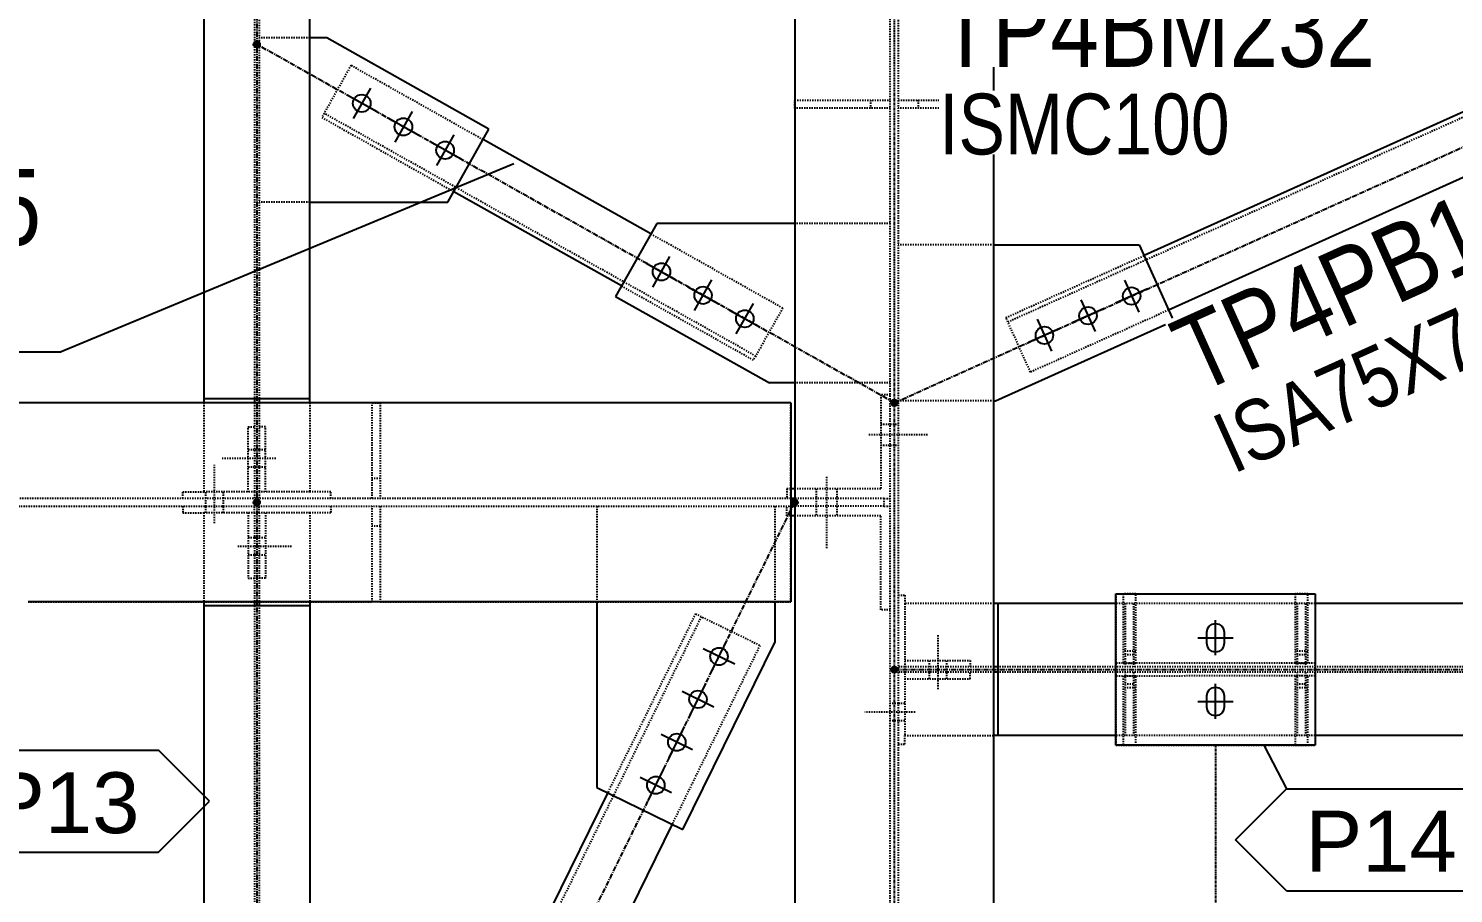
# Model space of a CAD drawing. Header units: millimetres. Extents: x 2102 to 21371, y 12217 to 26594.
# Drawn here: x 16046 to 17834, y 19030 to 20116 of the extents above; entities that cross this region are included whole.
import ezdxf

# ---------------------------------------------------------------- set-up
doc = ezdxf.new("R2010")
doc.units = ezdxf.units.MM
for name, pattern in [('CENTER', [12.7, 7.9375, -1.5875, 1.5875, -1.5875]), ('DXK_LINE_DOT2', [3.9198, 1.9599, -1.9599]), ('DXK_LINE_DOT3', [5.9187, 2.979, -0.9799, 0.9799, -0.9799]), ('DXK_LINE_DOT5', [7.8785, 2.979, -0.9799, 0.9799, -0.9799, 0.9799, -0.9799])]:
    doc.linetypes.add(name, pattern=pattern)
for name, color, linetype in [('1', 7, 'Continuous'), ('2', 7, 'Continuous'), ('4', 7, 'Continuous'), ('7', 7, 'Continuous'), ('8', 7, 'Continuous')]:
    doc.layers.add(name, color=color, linetype=linetype)
doc.styles.add('Arial', font='arial.ttf', dxfattribs={"height": 0.2})
doc.styles.add('Arial Narrow', font='ARIALN.TTF', dxfattribs={"height": 0.2})

# ---------------------------------------------------------------- blocks, each defined once
blk = doc.blocks.new('GridLine-116860372-116903 - 114867')
at = {"layer": '2', "color": 7, "linetype": 'DXK_LINE_DOT5'}
blk.add_line((20200.6, 12454.5), (20200.6, 27661.7), dxfattribs=at)
blk = doc.blocks.new('Bolt-116860372-115941 - 114867')
at = {"layer": '1', "color": 1, "linetype": 'DXK_LINE_DOT2'}
for p, q in [((19170.8, 19002.1), (19255.8, 19002.1)), ((19187, 19015.8), (19197, 19015.8)), ((19197, 19015.8), (19204.1, 19015.8)), ((19204.1, 19015.8), (19214.1, 19015.8)), ((19187, 18988.3), (19197, 18988.3)), ((19197, 18988.3), (19204.1, 18988.3)), ((19204.1, 18988.3), (19214.1, 18988.3))]:
    blk.add_line(p, q, dxfattribs=at)
blk = doc.blocks.new('Part-116860372-116697 - 114867')
at = {"layer": '1', "color": 6, "linetype": 'DXK_LINE_DOT2'}
for p, q in [((20563.1, 18704.8), (20563.1, 18804.1)), ((20575.6, 18804.1), (20575.6, 18704.8)), ((20575.6, 18785.4), (20563.1, 18785.4))]:
    blk.add_line(p, q, dxfattribs=at)
blk = doc.blocks.new('Part-116860372-114976 - 114867')
at = {"layer": '4', "linetype": 'Continuous'}
for points in [[(19200.6, 21315.8, -1), (19200.6, 21325.8, -1)], [(19200.6, 19065.8, -1), (19200.6, 19075.8, -1)]]:
    blk.add_hatch(color=4, dxfattribs=at).paths.add_polyline_path(points)
at = {"layer": '1', "color": 6, "linetype": 'DXK_LINE_DOT2'}
for p, q in [((19197, 21307.3), (19197, 21204.8)), ((19204.1, 21307.3), (19197, 21307.3)), ((19204.1, 21307.3), (19204.1, 21237.6)), ((19204.1, 21231.3), (19204.1, 19233.3)), ((19197, 21204.8), (19197, 19233.3)), ((19117.3, 19227.1), (19117.3, 19087.1)), ((19197, 19227.1), (19197, 19087.1)), ((19204.1, 19227.1), (19204.1, 19087.1)), ((19283.8, 19227.1), (19283.8, 19087.1)), ((19283.8, 19087.1), (19117.3, 19087.1))]:
    blk.add_line(p, q, dxfattribs=at)
at = {"layer": '2', "color": 2, "linetype": 'Continuous'}
for p, q in [((19197, 21237.6), (19197, 21231.3)), ((19204.1, 21237.6), (19204.1, 21231.3)), ((19117.3, 21231.3), (19117.3, 19227.1)), ((19283.8, 21231.3), (19117.3, 21231.3)), ((19283.8, 19227.1), (19283.8, 21231.3)), ((19283.8, 19233.3), (19117.3, 19233.3)), ((19197, 19233.3), (19197, 19227.1)), ((19204.1, 19233.3), (19204.1, 19227.1))]:
    blk.add_line(p, q, dxfattribs=at)
at = {"layer": '4', "color": 4, "linetype": 'CENTER'}
blk.add_line((19200.6, 21320.8), (19200.6, 19070.8), dxfattribs=at)
at = {"layer": '4', "color": 4, "linetype": 'Continuous'}
for centre in [(19200.6, 21320.8), (19200.6, 19070.8)]:
    blk.add_circle(centre, 5, dxfattribs=at)
blk = doc.blocks.new('Part-116860372-157426 - 114867')
at = {"layer": '1', "color": 6, "linetype": 'DXK_LINE_DOT2'}
for p, q in [((19381.8, 19227.1), (18815.6, 19227.1)), ((20038.1, 19227.1), (19394.3, 19227.1)), ((20038.1, 19077.1), (20038.1, 19227.1)), ((20038.1, 18914.6), (20038.1, 19064.6)), ((18841.8, 18914.6), (19381.8, 18914.6)), ((19394.3, 18914.6), (20038.1, 18914.6))]:
    blk.add_line(p, q, dxfattribs=at)
blk = doc.blocks.new('Part-116860372-115987 - 114867')
at = {"layer": '1', "color": 6, "linetype": 'DXK_LINE_DOT2'}
for p, q in [((19187, 19087.1), (19187, 19189.6)), ((19187, 19189.6), (19197, 19189.6)), ((19084.5, 19077.1), (19084.5, 19087.1)), ((19084.5, 19087.1), (19117.3, 19087.1)), ((19197, 19087.1), (19197, 19077.1))]:
    blk.add_line(p, q, dxfattribs=at)
blk = doc.blocks.new('Part-116860372-115939 - 114867')
at = {"layer": '1', "color": 6, "linetype": 'DXK_LINE_DOT2'}
for p, q in [((19204.1, 19054.6), (19204.1, 19064.6)), ((19214.1, 19054.6), (19214.1, 18952.1)), ((19316.6, 19054.6), (19283.8, 19054.6)), ((19316.6, 19064.6), (19316.6, 19054.6)), ((19214.1, 18952.1), (19204.1, 18952.1))]:
    blk.add_line(p, q, dxfattribs=at)
blk = doc.blocks.new('Part-116860372-114985 - 114867')
at = {"layer": '4', "linetype": 'Continuous'}
blk.add_hatch(color=4, dxfattribs=at).paths.add_polyline_path([(19200.6, 19065.8, -1), (19200.6, 19075.8, -1)])
at = {"layer": '1', "color": 6, "linetype": 'DXK_LINE_DOT2'}
for p, q in [((19283.8, 19054.6), (19117.3, 19054.6)), ((19117.3, 19054.6), (19117.3, 18914.6)), ((19197, 19054.6), (19197, 18914.6)), ((19204.1, 19054.6), (19204.1, 17626.2)), ((19283.8, 19054.6), (19283.8, 18914.6)), ((19197, 18908.3), (19197, 15470.2))]:
    blk.add_line(p, q, dxfattribs=at)
at = {"layer": '2', "color": 2, "linetype": 'Continuous'}
for p, q in [((19117.3, 18914.6), (19117.3, 15464)), ((19197, 18914.6), (19197, 18908.3)), ((19204.1, 18914.6), (19204.1, 18908.3)), ((19283.8, 18914.6), (19283.8, 15464)), ((19283.8, 18908.3), (19117.3, 18908.3))]:
    blk.add_line(p, q, dxfattribs=at)
at = {"layer": '4', "color": 4, "linetype": 'CENTER'}
blk.add_line((19200.6, 19070.8), (19200.6, 15320.8), dxfattribs=at)
at = {"layer": '4', "color": 4, "linetype": 'Continuous'}
blk.add_circle((19200.6, 19070.8), 5, dxfattribs=at)
blk = doc.blocks.new('Part-116860372-115004 - 114867')
at = {"layer": '4', "linetype": 'Continuous'}
blk.add_hatch(color=4, dxfattribs=at).paths.add_polyline_path([(20200.6, 18803.3, -1), (20200.6, 18813.3, -1)])
at = {"layer": '1', "color": 6, "linetype": 'DXK_LINE_DOT2'}
for p, q in [((20216.8, 18911.9), (20216.8, 18704.8)), ((20356.8, 18911.9), (20216.8, 18911.9)), ((20860.5, 18911.9), (20548, 18911.9)), ((20356.8, 18812.5), (20216.8, 18812.5)), ((20356.8, 18804.1), (20216.8, 18804.1)), ((23934.7, 18812.5), (20363.1, 18812.5)), ((23934.7, 18804.1), (20363.1, 18804.1)), ((20216.8, 18704.8), (20356.8, 18704.8)), ((20860.5, 18704.8), (20548, 18704.8))]:
    blk.add_line(p, q, dxfattribs=at)
at = {"layer": '2', "color": 2, "linetype": 'Continuous'}
for p, q in [((20548, 18911.9), (20356.8, 18911.9)), ((20363.1, 18911.9), (20363.1, 18704.8)), ((22423, 18911.9), (20860.5, 18911.9)), ((20363.1, 18812.5), (20356.8, 18812.5)), ((20363.1, 18804.1), (20356.8, 18804.1)), ((20363.1, 18704.8), (20356.8, 18704.8)), ((20548, 18704.8), (20363.1, 18704.8)), ((22423, 18704.8), (20860.5, 18704.8))]:
    blk.add_line(p, q, dxfattribs=at)
at = {"layer": '4', "color": 4, "linetype": 'CENTER'}
blk.add_line((20200.6, 18808.3), (23950.6, 18808.3), dxfattribs=at)
at = {"layer": '4', "color": 4, "linetype": 'Continuous'}
blk.add_circle((20200.6, 18808.3), 5, dxfattribs=at)
blk = doc.blocks.new('Bolt-116860372-116259 - 114867')
at = {"layer": '2', "color": 1, "linetype": 'Continuous'}
for p, q in [((19913.5, 18804.3), (19937.7, 18853.7)), ((19950.3, 18816.9), (19900.9, 18841.1)), ((19880.4, 18737), (19904.7, 18786.4)), ((19917.3, 18749.6), (19867.9, 18773.8)), ((19847.4, 18669.7), (19871.6, 18719.1)), ((19884.2, 18682.3), (19834.8, 18706.5)), ((19814.3, 18602.4), (19838.6, 18651.7)), ((19851.1, 18614.9), (19801.8, 18639.2))]:
    blk.add_line(p, q, dxfattribs=at)
for centre in [(19925.6, 18829), (19892.6, 18761.7), (19859.5, 18694.4), (19826.5, 18627)]:
    blk.add_circle(centre, 13.7, dxfattribs=at)
blk = doc.blocks.new('Part-116860372-115081 - 114867')
at = {"layer": '4', "linetype": 'Continuous'}
for points in [[(21450.6, 19784.6, -1), (21450.6, 19794.6, -1)], [(20200.6, 19222.1, -1), (20200.6, 19232.1, -1)]]:
    blk.add_hatch(color=4, dxfattribs=at).paths.add_polyline_path(points)
at = {"layer": '1', "color": 6, "linetype": 'DXK_LINE_DOT2'}
for p, q in [((21310.1, 19781.2), (21093.5, 19683.7)), ((21310.1, 19781.2), (21348.6, 19695.7)), ((21313.2, 19774.4), (20378.7, 19353.8)), ((21348.6, 19695.7), (21132, 19598.3)), ((20375.6, 19360.7), (20592.2, 19458.1)), ((20414, 19275.2), (20375.6, 19360.7)), ((20630.6, 19372.6), (20414, 19275.2))]:
    blk.add_line(p, q, dxfattribs=at)
at = {"layer": '2', "color": 2, "linetype": 'Continuous'}
for p, q in [((21093.5, 19683.7), (20592.2, 19458.1)), ((21132, 19598.3), (20630.6, 19372.6))]:
    blk.add_line(p, q, dxfattribs=at)
at = {"layer": '4', "color": 4, "linetype": 'CENTER'}
blk.add_line((20200.6, 19227.1), (21450.6, 19789.6), dxfattribs=at)
at = {"layer": '4', "color": 4, "linetype": 'Continuous'}
for centre in [(21450.6, 19789.6), (20200.6, 19227.1)]:
    blk.add_circle(centre, 5, dxfattribs=at)
blk = doc.blocks.new('Part-116860372-115082 - 114867')
at = {"layer": '4', "linetype": 'Continuous'}
for points in [[(19200.6, 19784.6, -1), (19200.6, 19794.6, -1)], [(20200.6, 19222.1, -1), (20200.6, 19232.1, -1)]]:
    blk.add_hatch(color=4, dxfattribs=at).paths.add_polyline_path(points)
at = {"layer": '1', "color": 6, "linetype": 'DXK_LINE_DOT2'}
for p, q in [((19348.5, 19756.6), (19302.6, 19674.8)), ((19555.5, 19640.1), (19348.5, 19756.6)), ((19302.6, 19674.8), (19509.6, 19558.4)), ((19983.3, 19300.5), (19306.3, 19681.4)), ((20025.6, 19375.7), (19818.6, 19492.2)), ((19979.6, 19294), (19772.6, 19410.4)), ((20025.6, 19375.7), (19979.6, 19294))]:
    blk.add_line(p, q, dxfattribs=at)
at = {"layer": '2', "color": 2, "linetype": 'Continuous'}
for p, q in [((19818.6, 19492.2), (19555.5, 19640.1)), ((19772.6, 19410.4), (19509.6, 19558.4))]:
    blk.add_line(p, q, dxfattribs=at)
at = {"layer": '4', "color": 4, "linetype": 'CENTER'}
blk.add_line((20200.6, 19227.1), (19200.6, 19789.6), dxfattribs=at)
at = {"layer": '4', "color": 4, "linetype": 'Continuous'}
for centre in [(19200.6, 19789.6), (20200.6, 19227.1)]:
    blk.add_circle(centre, 5, dxfattribs=at)
blk = doc.blocks.new('Part-116860372-115109 - 114867')
at = {"layer": '4', "linetype": 'Continuous'}
for points in [[(20044.3, 19065.8, -1), (20044.3, 19075.8, -1)], [(19200.6, 17347.1, -1), (19200.6, 17357.1, -1)]]:
    blk.add_hatch(color=4, dxfattribs=at).paths.add_polyline_path(points)
at = {"layer": '1', "color": 6, "linetype": 'DXK_LINE_DOT2'}
for p, q in [((19897.8, 18891.4), (19310.6, 17695.4)), ((19888.8, 18895.8), (19751.1, 18615.3)), ((19888.8, 18895.8), (19989.8, 18846.3)), ((19989.8, 18846.3), (19852.1, 18565.7)), ((19301.6, 17699.8), (19439.3, 17980.3)), ((19540.3, 17930.7), (19402.6, 17650.2)), ((19402.6, 17650.2), (19301.6, 17699.8))]:
    blk.add_line(p, q, dxfattribs=at)
at = {"layer": '2', "color": 2, "linetype": 'Continuous'}
for p, q in [((19751.1, 18615.3), (19439.3, 17980.3)), ((19852.1, 18565.7), (19540.3, 17930.7))]:
    blk.add_line(p, q, dxfattribs=at)
at = {"layer": '4', "color": 4, "linetype": 'CENTER'}
blk.add_line((19200.6, 17352.1), (20044.3, 19070.8), dxfattribs=at)
at = {"layer": '4', "color": 4, "linetype": 'Continuous'}
for centre in [(20044.3, 19070.8), (19200.6, 17352.1)]:
    blk.add_circle(centre, 5, dxfattribs=at)
blk = doc.blocks.new('Part-116860372-115112 - 114867')
at = {"layer": '2', "color": 2, "linetype": 'Continuous'}
for p, q in [((20038.1, 19227.1), (9419.3, 19227.1)), ((20038.1, 19227.1), (20038.1, 18914.6)), ((20038.1, 18914.6), (18841.8, 18914.6))]:
    blk.add_line(p, q, dxfattribs=at)
blk = doc.blocks.new('Part-116860372-115114 - 114867')
at = {"layer": '1', "color": 6, "linetype": 'DXK_LINE_DOT2'}
for p, q in [((20038.1, 19077.1), (9419.3, 19077.1)), ((20184.3, 19077.1), (20038.1, 19077.1)), ((20038.1, 19077.1), (20038.1, 19064.6)), ((20184.3, 19077.1), (20184.3, 19064.6)), ((9419.3, 19064.6), (20038.1, 19064.6)), ((20184.3, 19064.6), (20044.3, 19064.6))]:
    blk.add_line(p, q, dxfattribs=at)
at = {"layer": '2', "color": 2, "linetype": 'Continuous'}
for p, q in [((20044.3, 19077.1), (20038.1, 19077.1)), ((20044.3, 19064.6), (20038.1, 19064.6))]:
    blk.add_line(p, q, dxfattribs=at)
blk = doc.blocks.new('Part-116860372-116283 - 114867')
at = {"layer": '1', "color": 6, "linetype": 'DXK_LINE_DOT2'}
for p, q in [((20194.3, 19239.6), (20179.3, 19239.6)), ((20179.3, 19239.6), (20179.3, 19092.1)), ((20031.8, 19092.1), (20031.8, 19077.1)), ((20038.1, 19092.1), (20031.8, 19092.1)), ((20179.3, 19092.1), (20044.3, 19092.1)), ((20184.3, 19077.1), (20194.3, 19077.1))]:
    blk.add_line(p, q, dxfattribs=at)
at = {"layer": '2', "color": 2, "linetype": 'Continuous'}
blk.add_line((20044.3, 19092.1), (20038.1, 19092.1), dxfattribs=at)
blk = doc.blocks.new('Part-116860372-115115 - 114867')
at = {"layer": '2', "color": 2, "linetype": 'Continuous'}
for p, q in [((20044.3, 20964.1), (20044.3, 12960.8)), ((20356.8, 12960.8), (20356.8, 20964.1))]:
    blk.add_line(p, q, dxfattribs=at)
blk = doc.blocks.new('Part-116860372-115117 - 114867')
at = {"layer": '1', "color": 6, "linetype": 'DXK_LINE_DOT2'}
for p, q in [((20194.3, 12960.8), (20194.3, 20964.1)), ((20206.8, 20964.1), (20206.8, 12960.8))]:
    blk.add_line(p, q, dxfattribs=at)
blk = doc.blocks.new('Part-116860372-115929 - 114867')
at = {"layer": '1', "color": 6, "linetype": 'DXK_LINE_DOT2'}
for p, q in [((20206.8, 18925), (20216.8, 18925)), ((20216.8, 18925), (20216.8, 18911.9)), ((20216.8, 18822.5), (20319.3, 18822.5)), ((20319.3, 18822.5), (20319.3, 18812.5)), ((20216.8, 18812.5), (20206.8, 18812.5))]:
    blk.add_line(p, q, dxfattribs=at)
blk = doc.blocks.new('Part-116860372-116663 - 114867')
at = {"layer": '1', "color": 6, "linetype": 'DXK_LINE_DOT2'}
for p, q in [((20860.5, 18818.4), (20548, 18818.3)), ((20548, 18798.3), (20548, 18818.3)), ((20860.5, 18798.4), (20548, 18798.3)), ((20860.5, 18798.4), (20860.5, 18818.4))]:
    blk.add_line(p, q, dxfattribs=at)
blk = doc.blocks.new('Part-116860372-116665 - 114867')
at = {"layer": '1', "color": 6, "linetype": 'DXK_LINE_DOT2'}
for p, q in [((20559.3, 18927.1), (20559.3, 18818.3)), ((20579.3, 18927.1), (20559.3, 18927.1)), ((20579.3, 18818.3), (20579.3, 18927.1)), ((20579.3, 18837.1), (20559.3, 18837.1)), ((20559.3, 18818.3), (20579.3, 18818.3))]:
    blk.add_line(p, q, dxfattribs=at)
blk = doc.blocks.new('Part-116860372-149908 - 114867')
at = {"layer": '1', "color": 6, "linetype": 'DXK_LINE_DOT2'}
for p, q in [((19381.8, 19077.1), (19381.8, 19227.1)), ((19381.8, 19227.1), (19394.3, 19227.1)), ((19394.3, 19227.1), (19394.3, 19077.1)), ((19394.3, 19108.3), (19381.8, 19108.3))]:
    blk.add_line(p, q, dxfattribs=at)
blk = doc.blocks.new('Bolt-116860372-115942 - 114867')
at = {"layer": '1', "color": 1, "linetype": 'DXK_LINE_DOT2'}
for p, q in [((19134.5, 19038.3), (19134.5, 19129.6)), ((19120.8, 19077.1), (19120.8, 19087.1)), ((19120.8, 19064.6), (19120.8, 19077.1)), ((19148.3, 19077.1), (19148.3, 19087.1)), ((19148.3, 19064.6), (19148.3, 19077.1)), ((19120.8, 19054.6), (19120.8, 19064.6)), ((19148.3, 19054.6), (19148.3, 19064.6))]:
    blk.add_line(p, q, dxfattribs=at)
blk = doc.blocks.new('Part-116860372-116252 - 114867')
at = {"layer": '1', "color": 6, "linetype": 'DXK_LINE_DOT2'}
for p, q in [((19283.8, 19799.6), (19204.1, 19799.6)), ((19283.8, 19542.1), (19204.1, 19542.1))]:
    blk.add_line(p, q, dxfattribs=at)
at = {"layer": '2', "color": 2, "linetype": 'Continuous'}
for p, q in [((19310.2, 19799.6), (19283.8, 19799.6)), ((19564.7, 19656.5), (19310.2, 19799.6)), ((19500.4, 19542.1), (19564.7, 19656.5)), ((19283.8, 19542.1), (19500.4, 19542.1))]:
    blk.add_line(p, q, dxfattribs=at)
blk = doc.blocks.new('Part-116860372-115930 - 114867')
at = {"layer": '1', "color": 6, "linetype": 'DXK_LINE_DOT2'}
for p, q in [((20216.8, 18804.1), (20206.8, 18804.1)), ((20319.3, 18794.1), (20319.3, 18804.1)), ((20216.8, 18794.1), (20319.3, 18794.1)), ((20206.8, 18691.6), (20216.8, 18691.6)), ((20216.8, 18691.6), (20216.8, 18704.8))]:
    blk.add_line(p, q, dxfattribs=at)
blk = doc.blocks.new('Bolt-116860372-116284 - 114867')
at = {"layer": '1', "color": 1, "linetype": 'DXK_LINE_DOT2'}
for p, q in [((20094.3, 19110.8), (20094.3, 18998.3)), ((20078.1, 19092.1), (20078.1, 19077.1)), ((20110.6, 19092.1), (20110.6, 19077.1)), ((20078.1, 19077.1), (20078.1, 19064.6)), ((20110.6, 19077.1), (20110.6, 19064.6)), ((20078.1, 19064.6), (20078.1, 19049.6)), ((20110.6, 19064.6), (20110.6, 19049.6))]:
    blk.add_line(p, q, dxfattribs=at)
blk = doc.blocks.new('Part-116860372-116664 - 114867')
at = {"layer": '2', "color": 2, "linetype": 'Continuous'}
for p, q in [((20548, 18689.6), (20548, 18927.1)), ((20548, 18927.1), (20860.5, 18927.1)), ((20860.5, 18927.1), (20860.6, 18689.6)), ((20860.6, 18689.6), (20548, 18689.6))]:
    blk.add_line(p, q, dxfattribs=at)
blk = doc.blocks.new('Part-116860372-116668 - 114867')
at = {"layer": '1', "color": 6, "linetype": 'DXK_LINE_DOT2'}
for p, q in [((20829.3, 18927.1), (20829.3, 18818.4)), ((20849.3, 18927.1), (20829.3, 18927.1)), ((20849.3, 18818.4), (20849.3, 18927.1)), ((20849.3, 18837.1), (20829.3, 18837.1)), ((20829.3, 18818.4), (20849.3, 18818.4))]:
    blk.add_line(p, q, dxfattribs=at)
blk = doc.blocks.new('Part-116860372-116700 - 114867')
at = {"layer": '1', "color": 6, "linetype": 'DXK_LINE_DOT2'}
for p, q in [((20833.1, 18812.5), (20833.1, 18911.9)), ((20845.6, 18911.9), (20845.6, 18812.5)), ((20845.6, 18831.3), (20833.1, 18831.3))]:
    blk.add_line(p, q, dxfattribs=at)
blk = doc.blocks.new('Bolt-116860372-115931 - 114867')
at = {"layer": '1', "color": 1, "linetype": 'DXK_LINE_DOT2'}
for p, q in [((20269.3, 18777.9), (20269.3, 18862.9)), ((20255.6, 18812.5), (20255.6, 18822.5)), ((20283.1, 18812.5), (20283.1, 18822.5)), ((20255.6, 18804.1), (20255.6, 18812.5)), ((20255.6, 18794.1), (20255.6, 18804.1)), ((20283.1, 18804.1), (20283.1, 18812.5)), ((20283.1, 18794.1), (20283.1, 18804.1))]:
    blk.add_line(p, q, dxfattribs=at)
blk = doc.blocks.new('Bolt-116860372-115932 - 114867')
at = {"layer": '1', "color": 1, "linetype": 'DXK_LINE_DOT2'}
for p, q in [((20206.8, 18755.4), (20194.3, 18755.4)), ((20216.8, 18755.4), (20206.8, 18755.4)), ((20233.1, 18741.6), (20154.3, 18741.6)), ((20206.8, 18727.9), (20194.3, 18727.9)), ((20216.8, 18727.9), (20206.8, 18727.9))]:
    blk.add_line(p, q, dxfattribs=at)
blk = doc.blocks.new('Part-116860372-115940 - 114867')
at = {"layer": '1', "color": 6, "linetype": 'DXK_LINE_DOT2'}
for p, q in [((19084.5, 19064.6), (19084.5, 19054.6)), ((19084.5, 19054.6), (19117.3, 19054.6)), ((19187, 19054.6), (19187, 18952.1)), ((19197, 19054.6), (19197, 19064.6)), ((19187, 18952.1), (19197, 18952.1))]:
    blk.add_line(p, q, dxfattribs=at)
blk = doc.blocks.new('Part-116860372-115988 - 114867')
at = {"layer": '1', "color": 6, "linetype": 'DXK_LINE_DOT2'}
for p, q in [((19214.1, 19189.6), (19204.1, 19189.6)), ((19214.1, 19087.1), (19214.1, 19189.6)), ((19204.1, 19087.1), (19204.1, 19077.1)), ((19316.6, 19087.1), (19283.8, 19087.1)), ((19316.6, 19077.1), (19316.6, 19087.1))]:
    blk.add_line(p, q, dxfattribs=at)
blk = doc.blocks.new('Bolt-116860372-115989 - 114867')
at = {"layer": '1', "color": 1, "linetype": 'DXK_LINE_DOT2'}
for p, q in [((19230.4, 19139.6), (19145.4, 19139.6)), ((19197, 19153.3), (19187, 19153.3)), ((19204.1, 19153.3), (19197, 19153.3)), ((19214.1, 19153.3), (19204.1, 19153.3)), ((19197, 19125.8), (19187, 19125.8)), ((19204.1, 19125.8), (19197, 19125.8)), ((19214.1, 19125.8), (19204.1, 19125.8))]:
    blk.add_line(p, q, dxfattribs=at)
blk = doc.blocks.new('Part-116860372-116364 - 114867')
at = {"layer": '1', "color": 6, "linetype": 'DXK_LINE_DOT2'}
for p, q in [((20206.8, 19702.1), (20356.8, 19702.1)), ((20238.1, 19702.1), (20238.1, 19689.6)), ((20356.8, 19702.1), (20356.8, 19689.6)), ((20356.8, 19689.6), (20206.8, 19689.6))]:
    blk.add_line(p, q, dxfattribs=at)
blk = doc.blocks.new('Bolt-116860372-116265 - 114867')
at = {"layer": '2', "color": 1, "linetype": 'Continuous'}
for p, q in [((20597.9, 19405.9), (20547.7, 19383.3)), ((20561.5, 19419.7), (20584.1, 19369.5)), ((20493.1, 19388.9), (20515.7, 19338.7)), ((20424.7, 19358.1), (20447.3, 19307.9)), ((20529.5, 19375.1), (20479.3, 19352.5)), ((20461.1, 19344.3), (20410.9, 19321.7))]:
    blk.add_line(p, q, dxfattribs=at)
for centre in [(20572.8, 19394.6), (20504.4, 19363.8), (20436, 19333)]:
    blk.add_circle(centre, 13.7, dxfattribs=at)
blk = doc.blocks.new('Bolt-116860372-116253 - 114867')
at = {"layer": '2', "color": 1, "linetype": 'Continuous'}
for p, q in [((19378.7, 19720.9), (19351.7, 19673)), ((19389.2, 19683.5), (19341.3, 19710.5)), ((19454.6, 19646.7), (19406.6, 19673.7)), ((19444.1, 19684.2), (19417.1, 19636.2)), ((19509.4, 19647.4), (19482.5, 19599.5)), ((19519.9, 19610), (19472, 19636.9))]:
    blk.add_line(p, q, dxfattribs=at)
for centre in [(19365.2, 19697), (19430.6, 19660.2), (19496, 19623.4)]:
    blk.add_circle(centre, 13.8, dxfattribs=at)
blk = doc.blocks.new('Bolt-116860372-116285 - 114867')
at = {"layer": '1', "color": 1, "linetype": 'DXK_LINE_DOT2'}
for p, q in [((20179.3, 19193.3), (20194.3, 19193.3)), ((20194.3, 19193.3), (20206.8, 19193.3)), ((20160.6, 19177.1), (20254.3, 19177.1)), ((20179.3, 19160.8), (20194.3, 19160.8)), ((20194.3, 19160.8), (20206.8, 19160.8))]:
    blk.add_line(p, q, dxfattribs=at)
blk = doc.blocks.new('Part-116860372-116255 - 114867')
at = {"layer": '1', "color": 6, "linetype": 'DXK_LINE_DOT2'}
for p, q in [((20194.3, 19508.5), (20044.3, 19508.5)), ((20194.3, 19258.3), (20044.3, 19258.3))]:
    blk.add_line(p, q, dxfattribs=at)
at = {"layer": '2', "color": 2, "linetype": 'Continuous'}
for p, q in [((19827.8, 19508.5), (19763.4, 19394.1)), ((20044.3, 19508.5), (19827.8, 19508.5)), ((19763.4, 19394.1), (20004.7, 19258.3)), ((20044.3, 19258.3), (20004.7, 19258.3))]:
    blk.add_line(p, q, dxfattribs=at)
blk = doc.blocks.new('Bolt-116860372-116256 - 114867')
at = {"layer": '2', "color": 1, "linetype": 'Continuous'}
for p, q in [((19811.3, 19446.1), (19859.2, 19419.1)), ((19821.8, 19408.6), (19848.7, 19456.5)), ((19876.7, 19409.3), (19924.6, 19382.3)), ((19887.1, 19371.8), (19914.1, 19419.8)), ((19952.5, 19335.1), (19979.5, 19383)), ((19942, 19372.5), (19990, 19345.6))]:
    blk.add_line(p, q, dxfattribs=at)
for centre in [(19835.3, 19432.6), (19900.6, 19395.8), (19966, 19359)]:
    blk.add_circle(centre, 13.7, dxfattribs=at)
blk = doc.blocks.new('Part-116860372-116258 - 114867')
at = {"layer": '1', "color": 6, "linetype": 'DXK_LINE_DOT2'}
for p, q in [((19734.2, 19064.6), (19734.2, 18914.6)), ((20013, 19064.6), (20013, 18914.6))]:
    blk.add_line(p, q, dxfattribs=at)
at = {"layer": '2', "color": 2, "linetype": 'Continuous'}
for p, q in [((19734.2, 18914.6), (19734.2, 18623.6)), ((20013, 18914.6), (20013, 18851.1)), ((19868.9, 18557.5), (20013, 18851.1)), ((19734.2, 18623.6), (19868.9, 18557.5))]:
    blk.add_line(p, q, dxfattribs=at)
blk = doc.blocks.new('Part-116860372-116264 - 114867')
at = {"layer": '1', "color": 6, "linetype": 'DXK_LINE_DOT2'}
for p, q in [((20356.8, 19475.2), (20206.8, 19475.2)), ((20356.8, 19229.9), (20206.8, 19229.9))]:
    blk.add_line(p, q, dxfattribs=at)
at = {"layer": '2', "color": 2, "linetype": 'Continuous'}
for p, q in [((20356.8, 19475.2), (20584.5, 19475.2)), ((20584.5, 19475.2), (20638.3, 19355.5)), ((20359.1, 19229.9), (20638.3, 19355.5)), ((20356.8, 19229.9), (20359.1, 19229.9))]:
    blk.add_line(p, q, dxfattribs=at)
blk = doc.blocks.new('Part-116860372-116282 - 114867')
at = {"layer": '1', "color": 6, "linetype": 'DXK_LINE_DOT2'}
for p, q in [((20031.8, 19049.6), (20031.8, 19064.6)), ((20038.1, 19049.6), (20031.8, 19049.6)), ((20038.1, 19064.6), (20044.3, 19064.6)), ((20179.3, 19049.6), (20044.3, 19049.6)), ((20179.3, 18902.1), (20179.3, 19049.6)), ((20184.3, 19064.6), (20194.3, 19064.6)), ((20194.3, 18902.1), (20179.3, 18902.1))]:
    blk.add_line(p, q, dxfattribs=at)
at = {"layer": '2', "color": 2, "linetype": 'Continuous'}
blk.add_line((20044.3, 19049.6), (20038.1, 19049.6), dxfattribs=at)
blk = doc.blocks.new('Part-116860372-116365 - 114867')
at = {"layer": '1', "color": 6, "linetype": 'DXK_LINE_DOT2'}
for p, q in [((20044.3, 19689.6), (20044.3, 19702.1)), ((20044.3, 19702.1), (20194.3, 19702.1)), ((20163.1, 19702.1), (20163.1, 19689.6)), ((20194.3, 19689.6), (20044.3, 19689.6))]:
    blk.add_line(p, q, dxfattribs=at)
blk = doc.blocks.new('Part-116860372-116666 - 114867')
at = {"layer": '1', "color": 6, "linetype": 'DXK_LINE_DOT2'}
for p, q in [((20548, 18927.1), (20548, 18689.6)), ((20548, 18927.1), (20860.5, 18927.1)), ((20860.5, 18927.1), (20860.6, 18689.6)), ((20548, 18689.6), (20860.6, 18689.6))]:
    blk.add_line(p, q, dxfattribs=at)
blk = doc.blocks.new('Part-116860372-116667 - 114867')
at = {"layer": '1', "color": 6, "linetype": 'DXK_LINE_DOT2'}
for p, q in [((20579.3, 18798.3), (20559.3, 18798.3)), ((20559.3, 18798.3), (20559.3, 18689.6)), ((20579.3, 18689.6), (20579.3, 18798.3)), ((20579.3, 18779.6), (20559.3, 18779.6)), ((20559.3, 18689.6), (20579.3, 18689.6))]:
    blk.add_line(p, q, dxfattribs=at)
blk = doc.blocks.new('Part-116860372-116669 - 114867')
at = {"layer": '1', "color": 6, "linetype": 'DXK_LINE_DOT2'}
for p, q in [((20849.3, 18798.4), (20829.3, 18798.4)), ((20829.3, 18798.4), (20829.3, 18689.6)), ((20849.3, 18689.6), (20849.3, 18798.4)), ((20849.3, 18779.6), (20829.3, 18779.6)), ((20829.3, 18689.6), (20849.3, 18689.6))]:
    blk.add_line(p, q, dxfattribs=at)
blk = doc.blocks.new('Bolt-116860372-116670 - 114867')
at = {"layer": '2', "color": 1, "linetype": 'Continuous'}
for p, q in [((20690.5, 18867.1), (20691.6, 18872.4)), ((20690.5, 18849.6), (20690.5, 18867.1)), ((20691.6, 18872.4), (20694.6, 18876.8)), ((20694.6, 18876.8), (20699, 18879.8)), ((20699, 18879.8), (20704.3, 18880.9)), ((20704.3, 18830.9), (20704.3, 18885.9)), ((20704.3, 18880.9), (20704.3, 18880.9)), ((20704.3, 18880.9), (20709.5, 18879.8)), ((20709.5, 18879.8), (20714, 18876.8)), ((20714, 18876.8), (20717, 18872.4)), ((20717, 18872.4), (20718, 18867.1)), ((20718, 18867.1), (20718, 18849.6)), ((20676.8, 18858.4), (20731.8, 18858.4)), ((20691.6, 18844.4), (20690.5, 18849.6)), ((20694.6, 18839.9), (20691.6, 18844.4)), ((20717, 18844.4), (20714, 18839.9)), ((20718, 18849.6), (20717, 18844.4)), ((20699, 18836.9), (20694.6, 18839.9)), ((20704.3, 18835.9), (20699, 18836.9)), ((20709.5, 18836.9), (20704.3, 18835.9)), ((20704.3, 18835.9), (20704.3, 18835.9)), ((20714, 18839.9), (20709.5, 18836.9)), ((20691.6, 18772.4), (20694.6, 18776.8)), ((20694.6, 18776.8), (20699, 18779.8)), ((20699, 18779.8), (20704.3, 18780.9)), ((20704.3, 18730.9), (20704.3, 18785.9)), ((20704.3, 18780.9), (20704.3, 18780.9)), ((20704.3, 18780.9), (20709.5, 18779.8)), ((20709.5, 18779.8), (20714, 18776.8)), ((20714, 18776.8), (20717, 18772.4)), ((20676.8, 18758.4), (20731.8, 18758.4)), ((20690.5, 18767.1), (20691.6, 18772.4)), ((20690.5, 18749.6), (20690.5, 18767.1)), ((20717, 18772.4), (20718, 18767.1)), ((20718, 18767.1), (20718, 18749.6)), ((20691.6, 18744.4), (20690.5, 18749.6)), ((20694.6, 18739.9), (20691.6, 18744.4)), ((20699, 18736.9), (20694.6, 18739.9)), ((20704.3, 18735.9), (20699, 18736.9)), ((20709.5, 18736.9), (20704.3, 18735.9)), ((20704.3, 18735.9), (20704.3, 18735.9)), ((20714, 18739.9), (20709.5, 18736.9)), ((20717, 18744.4), (20714, 18739.9)), ((20718, 18749.6), (20717, 18744.4))]:
    blk.add_line(p, q, dxfattribs=at)
blk = doc.blocks.new('Part-116860372-116698 - 114867')
at = {"layer": '1', "color": 6, "linetype": 'DXK_LINE_DOT2'}
for p, q in [((20563.1, 18812.5), (20563.1, 18911.9)), ((20575.6, 18911.9), (20575.6, 18812.5)), ((20575.6, 18831.3), (20563.1, 18831.3))]:
    blk.add_line(p, q, dxfattribs=at)
blk = doc.blocks.new('Part-116860372-116699 - 114867')
at = {"layer": '1', "color": 6, "linetype": 'DXK_LINE_DOT2'}
for p, q in [((20833.1, 18704.8), (20833.1, 18804.1)), ((20845.6, 18804.1), (20845.6, 18704.8)), ((20845.6, 18785.4), (20833.1, 18785.4))]:
    blk.add_line(p, q, dxfattribs=at)
blk = doc.blocks.new('Part-116860372-149909 - 114867')
at = {"layer": '1', "color": 6, "linetype": 'DXK_LINE_DOT2'}
for p, q in [((19381.8, 18914.6), (19381.8, 19064.6)), ((19394.3, 19064.6), (19394.3, 18914.6)), ((19394.3, 19033.3), (19381.8, 19033.3)), ((19394.3, 18914.6), (19381.8, 18914.6))]:
    blk.add_line(p, q, dxfattribs=at)
blk = doc.blocks.new('Part-116860372-157427 - 114867')
at = {"layer": '1', "color": 6, "linetype": 'DXK_LINE_DOT2'}
for p, q in [((20044.3, 20439.6), (20044.3, 19702.1)), ((20356.8, 19702.1), (20356.8, 20439.6)), ((20044.3, 19689.6), (20044.3, 18202.1)), ((20356.8, 18202.1), (20356.8, 19689.6))]:
    blk.add_line(p, q, dxfattribs=at)
blk = doc.blocks.new('Line-116860372-129147 - 114867')
at = {"layer": '7', "color": 1, "linetype": 'DXK_LINE_DOT3'}
blk.add_line((20704.3, 18689.6), (20704.3, 15702.1), dxfattribs=at)
blk = doc.blocks.new('Text-116860372-130488 - 114867')
at = {"layer": '7', "color": 6, "linetype": 'Continuous'}
for p, q in [((20780.1, 18689.8), (20815.5, 18621.4)), ((20735.5, 18541.4), (20815.5, 18621.4)), ((20815.5, 18621.4), (21112.6, 18621.4)), ((21192.6, 18541.4), (21112.6, 18621.4)), ((20815.5, 18461.4), (20735.5, 18541.4)), ((21112.6, 18461.4), (21192.6, 18541.4)), ((20815.5, 18461.4), (21112.6, 18461.4))]:
    blk.add_line(p, q, dxfattribs=at)
at = {"color": 0, "linetype": 'Continuous'}
blk.add_wipeout([(21082.6, 18491.4), (21082.6, 18591.4), (20845.5, 18591.4), (20845.5, 18491.4)], dxfattribs=at).dxf.layer = '7'
at = {"layer": '7', "color": 7, "linetype": 'Continuous', "style": 'Arial'}
blk.add_text('P14', height=95.51, dxfattribs=at).set_placement((20845.5, 18491.4))
blk = doc.blocks.new('Text-116860372-130448 - 114867')
at = {"layer": '7', "color": 6, "linetype": 'Continuous'}
for p, q in [((18697.2, 18742), (18749.2, 18681.7)), ((18669.2, 18601.7), (18749.2, 18681.7)), ((18749.2, 18681.7), (19046.3, 18681.7)), ((19126.3, 18601.7), (19046.3, 18681.7)), ((18749.2, 18521.7), (18669.2, 18601.7)), ((19046.3, 18521.7), (19126.3, 18601.7)), ((18749.2, 18521.7), (19046.3, 18521.7))]:
    blk.add_line(p, q, dxfattribs=at)
at = {"color": 0, "linetype": 'Continuous'}
blk.add_wipeout([(19016.3, 18551.7), (19016.3, 18651.7), (18779.2, 18651.7), (18779.2, 18551.7)], dxfattribs=at).dxf.layer = '7'
at = {"layer": '7', "color": 7, "linetype": 'Continuous', "style": 'Arial'}
blk.add_text('P13', height=95.51, dxfattribs=at).set_placement((18779.2, 18551.7))
blk = doc.blocks.new('Mark-116860372-129972 - 114867')
at = {"color": 0}
for points in [[(20955.9, 19754.3), (20955.9, 19879.3), (20270.8, 19879.3), (20270.8, 19754.3)], [(20727.6, 19616.8), (20727.6, 19716.8), (20270.8, 19716.8), (20270.8, 19616.8)]]:
    blk.add_wipeout(points, dxfattribs=at).dxf.layer = '8'
for points in [[(20955.9, 19754.3), (20955.9, 19879.3), (20270.8, 19879.3), (20270.8, 19754.3)], [(20727.6, 19616.8), (20727.6, 19716.8), (20270.8, 19716.8), (20270.8, 19616.8)]]:
    blk.add_wipeout(points, dxfattribs=at).dxf.layer = '8'
at = {"layer": '8', "color": 7, "style": 'Arial Narrow'}
for s, height, p in [('TP4BM232', 119.3, (20270.8, 19754.3)), ('ISMC100', 95.44, (20270.8, 19616.8))]:
    blk.add_text(s, height=height, dxfattribs=at).set_placement(p)
blk = doc.blocks.new('Mark-116860372-129974 - 114867')
at = {"color": 0}
blk.add_wipeout([(21279.2, 19511.9), (21227.9, 19625.9), (20624.1, 19354.1), (20675.4, 19240.1)], dxfattribs=at).dxf.layer = '8'
blk.add_wipeout([(21279.2, 19511.9), (21227.9, 19625.9), (20624.1, 19354.1), (20675.4, 19240.1)], dxfattribs=at).dxf.layer = '8'
blk.add_wipeout([(21303.9, 19372.2), (21262.8, 19463.4), (20690.7, 19205.9), (20731.8, 19114.7)], dxfattribs=at).dxf.layer = '8'
blk.add_wipeout([(21303.9, 19372.2), (21262.8, 19463.4), (20690.7, 19205.9), (20731.8, 19114.7)], dxfattribs=at).dxf.layer = '8'
at = {"layer": '8', "color": 7, "style": 'Arial Narrow'}
for s, height, p in [('TP4PB132', 119.3, (20675.4, 19240.1)), ('ISA75X75X6', 95.44, (20731.8, 19114.7))]:
    blk.add_text(s, height=height, rotation=24.2304, dxfattribs=at).set_placement(p)
blk = doc.blocks.new('Mark-116860372-130012 - 114867')
at = {"layer": '8', "color": 7, "linetype": 'Continuous'}
for p in [(19603.7, 19602.1), (18171.4, 19307)]:
    blk.add_line(p, (18893.6, 19307), dxfattribs=at)
at = {"color": 0}
for points in [[(18863.6, 19474.5), (18863.6, 19599.5), (18201.4, 19599.5), (18201.4, 19474.5)], [(18828.7, 19337), (18828.7, 19437), (18201.4, 19437), (18201.4, 19337)]]:
    blk.add_wipeout(points, dxfattribs=at).dxf.layer = '8'
for points in [[(18863.6, 19474.5), (18863.6, 19599.5), (18201.4, 19599.5), (18201.4, 19474.5)], [(18828.7, 19337), (18828.7, 19437), (18201.4, 19437), (18201.4, 19337)]]:
    blk.add_wipeout(points, dxfattribs=at).dxf.layer = '8'
at = {"layer": '8', "color": 7, "style": 'Arial Narrow'}
for s, height, p in [('TP4PB125', 119.3, (18201.4, 19474.5)), ('ISA75X75X6', 95.44, (18201.4, 19337))]:
    blk.add_text(s, height=height, dxfattribs=at).set_placement(p)

msp = doc.modelspace()

# ---------------------------------------------------------------- block references
at = {"xscale": 0.8, "yscale": 0.8, "zscale": 0.8}
for name in ['GridLine-116860372-116903 - 114867', 'Part-116860372-114976 - 114867', 'Part-116860372-115115 - 114867', 'Part-116860372-157427 - 114867', 'Part-116860372-115117 - 114867', 'Part-116860372-115082 - 114867', 'Part-116860372-116252 - 114867', 'Part-116860372-115081 - 114867', 'Bolt-116860372-116253 - 114867', 'Part-116860372-116365 - 114867', 'Part-116860372-116364 - 114867', 'Part-116860372-116255 - 114867', 'Part-116860372-116264 - 114867', 'Bolt-116860372-116256 - 114867', 'Bolt-116860372-116265 - 114867', 'Part-116860372-116283 - 114867', 'Part-116860372-157426 - 114867', 'Part-116860372-115112 - 114867', 'Part-116860372-149908 - 114867', 'Part-116860372-115987 - 114867', 'Part-116860372-115988 - 114867', 'Bolt-116860372-116285 - 114867', 'Bolt-116860372-115989 - 114867', 'Bolt-116860372-115942 - 114867', 'Bolt-116860372-116284 - 114867', 'Part-116860372-115114 - 114867', 'Part-116860372-115940 - 114867', 'Part-116860372-114985 - 114867', 'Part-116860372-115109 - 114867', 'Part-116860372-115939 - 114867', 'Part-116860372-149909 - 114867', 'Part-116860372-116258 - 114867', 'Part-116860372-116282 - 114867', 'Bolt-116860372-115941 - 114867', 'Part-116860372-115929 - 114867', 'Part-116860372-116664 - 114867', 'Part-116860372-116666 - 114867', 'Part-116860372-116665 - 114867', 'Part-116860372-116668 - 114867', 'Part-116860372-115004 - 114867', 'Part-116860372-116698 - 114867', 'Part-116860372-116700 - 114867', 'Bolt-116860372-116670 - 114867', 'Bolt-116860372-116259 - 114867', 'Bolt-116860372-115931 - 114867', 'Part-116860372-116663 - 114867', 'Part-116860372-115930 - 114867', 'Part-116860372-116667 - 114867', 'Part-116860372-116697 - 114867', 'Part-116860372-116669 - 114867', 'Part-116860372-116699 - 114867', 'Bolt-116860372-115932 - 114867', 'Line-116860372-129147 - 114867']:
    msp.add_blockref(name, (971.5, 4264.2), dxfattribs=at)

# ---------------------------------------------------------------- next in the draw order: block references
for name in ['Mark-116860372-129972 - 114867', 'Mark-116860372-130012 - 114867', 'Text-116860372-130448 - 114867', 'Text-116860372-130488 - 114867']:
    msp.add_blockref(name, (971.5, 4264.2), dxfattribs=at)

# ---------------------------------------------------------------- next in the draw order: block references
msp.add_blockref('Mark-116860372-129974 - 114867', (971.5, 4264.2), dxfattribs=at)

doc.saveas('drawing.dxf')
